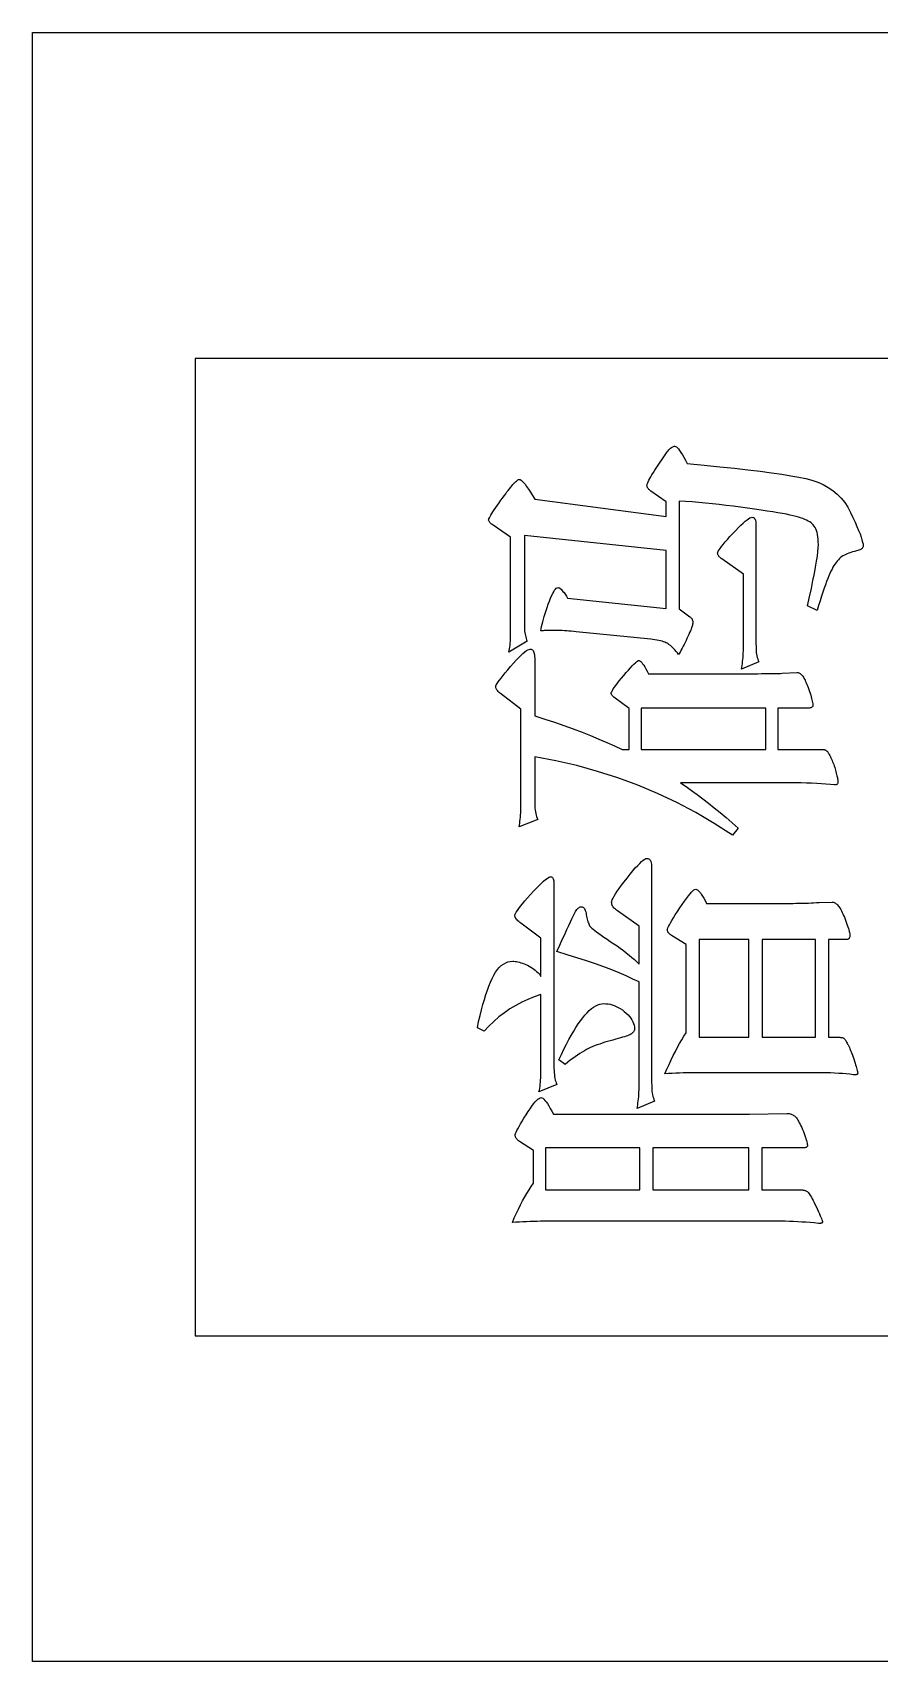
# Model space of a CAD drawing. Header units: millimetres. Extents: x -1 to 1576, y 30 to 633.
# Drawn here: x 98.65 to 103.85, y 252.26 to 262.26 of the extents above; entities that cross this region are included whole.
import ezdxf

# ---------------------------------------------------------------- set-up
doc = ezdxf.new("R2010")
doc.units = ezdxf.units.MM

msp = doc.modelspace()

# ---------------------------------------------------------------- linework, layer by layer
at = {"color": 7, "linetype": 'Continuous', "lineweight": 25}
for p, q in [((98.645, 252.263), (98.645, 262.263)), ((98.645, 262.263), (108.645, 262.263)), ((99.645, 260.263), (99.645, 254.263)), ((105.645, 260.263), (99.645, 260.263)), ((102.55, 259.696), (102.555, 259.702)), ((102.555, 259.702), (102.56, 259.707)), ((102.56, 259.707), (102.565, 259.712)), ((102.565, 259.712), (102.57, 259.716)), ((102.57, 259.716), (102.574, 259.719)), ((102.574, 259.719), (102.579, 259.721)), ((102.579, 259.721), (102.583, 259.723)), ((102.583, 259.723), (102.587, 259.724)), ((102.587, 259.724), (102.591, 259.725)), ((102.591, 259.725), (102.596, 259.723)), ((102.596, 259.723), (102.601, 259.72)), ((102.601, 259.72), (102.607, 259.715)), ((102.607, 259.715), (102.613, 259.707)), ((102.613, 259.707), (102.621, 259.698)), ((102.469, 259.576), (102.545, 259.689)), ((102.545, 259.689), (102.55, 259.696)), ((102.621, 259.698), (102.629, 259.686)), ((102.629, 259.686), (102.638, 259.672)), ((102.638, 259.672), (102.647, 259.656)), ((102.647, 259.656), (102.657, 259.638)), ((102.657, 259.638), (102.668, 259.617)), ((102.668, 259.617), (102.771, 259.608)), ((102.771, 259.608), (102.867, 259.598)), ((101.603, 259.495), (101.608, 259.501)), ((101.608, 259.501), (101.613, 259.506)), ((101.613, 259.506), (101.618, 259.51)), ((101.618, 259.51), (101.623, 259.514)), ((101.623, 259.514), (101.627, 259.517)), ((101.627, 259.517), (101.63, 259.519)), ((101.63, 259.519), (101.633, 259.52)), ((101.633, 259.52), (101.636, 259.52)), ((101.636, 259.52), (101.641, 259.519)), ((101.641, 259.519), (101.647, 259.515)), ((101.647, 259.515), (101.654, 259.509)), ((101.654, 259.509), (101.662, 259.501)), ((101.662, 259.501), (101.671, 259.49)), ((102.425, 259.499), (102.428, 259.506)), ((102.428, 259.506), (102.432, 259.515)), ((102.432, 259.515), (102.438, 259.525)), ((102.438, 259.525), (102.444, 259.536)), ((102.444, 259.536), (102.451, 259.548)), ((102.451, 259.548), (102.46, 259.562)), ((102.46, 259.562), (102.469, 259.576)), ((102.867, 259.598), (102.957, 259.589)), ((102.957, 259.589), (103.039, 259.579)), ((103.039, 259.579), (103.116, 259.57)), ((103.116, 259.57), (103.185, 259.561)), ((103.185, 259.561), (103.248, 259.552)), ((103.248, 259.552), (103.304, 259.543)), ((103.304, 259.543), (103.353, 259.534)), ((103.353, 259.534), (103.396, 259.525)), ((103.396, 259.525), (103.434, 259.515)), ((103.434, 259.515), (103.47, 259.503)), ((103.47, 259.503), (103.503, 259.488)), ((101.523, 259.392), (101.533, 259.406)), ((101.533, 259.406), (101.542, 259.419)), ((101.542, 259.419), (101.552, 259.431)), ((101.552, 259.431), (101.56, 259.443)), ((101.56, 259.443), (101.568, 259.453)), ((101.568, 259.453), (101.576, 259.463)), ((101.576, 259.463), (101.583, 259.472)), ((101.583, 259.472), (101.59, 259.481)), ((101.59, 259.481), (101.597, 259.488)), ((101.597, 259.488), (101.603, 259.495)), ((101.671, 259.49), (101.681, 259.476)), ((101.681, 259.476), (101.692, 259.46)), ((101.692, 259.46), (101.704, 259.442)), ((101.704, 259.442), (101.717, 259.421)), ((101.717, 259.421), (101.731, 259.398)), ((102.42, 259.483), (102.421, 259.487)), ((102.42, 259.48), (102.42, 259.483)), ((102.421, 259.476), (102.42, 259.48)), ((102.421, 259.487), (102.422, 259.492)), ((102.422, 259.473), (102.421, 259.476)), ((102.422, 259.492), (102.425, 259.499)), ((102.424, 259.47), (102.422, 259.473)), ((102.426, 259.466), (102.424, 259.47)), ((102.429, 259.463), (102.426, 259.466)), ((102.432, 259.459), (102.429, 259.463)), ((102.435, 259.456), (102.432, 259.459)), ((102.439, 259.452), (102.435, 259.456)), ((102.443, 259.449), (102.439, 259.452)), ((102.538, 259.382), (102.443, 259.449)), ((103.503, 259.488), (103.534, 259.471)), ((103.534, 259.471), (103.563, 259.452)), ((103.563, 259.452), (103.589, 259.43)), ((103.589, 259.43), (103.613, 259.406)), ((103.613, 259.406), (103.635, 259.379)), ((101.461, 259.3), (101.467, 259.31)), ((101.467, 259.31), (101.474, 259.321)), ((101.474, 259.321), (101.482, 259.333)), ((101.482, 259.333), (101.492, 259.347)), ((101.492, 259.347), (101.502, 259.362)), ((101.502, 259.362), (101.513, 259.377)), ((101.513, 259.377), (101.523, 259.392)), ((101.731, 259.398), (102.538, 259.293)), ((102.538, 259.293), (102.538, 259.382)), ((102.617, 259.387), (102.617, 258.726)), ((102.657, 259.385), (102.617, 259.387)), ((102.698, 259.382), (102.657, 259.385)), ((102.739, 259.378), (102.698, 259.382)), ((102.78, 259.374), (102.739, 259.378)), ((102.822, 259.37), (102.78, 259.374)), ((102.864, 259.366), (102.822, 259.37)), ((102.907, 259.361), (102.864, 259.366)), ((102.95, 259.356), (102.907, 259.361)), ((102.994, 259.35), (102.95, 259.356)), ((103.038, 259.344), (102.994, 259.35)), ((103.081, 259.338), (103.038, 259.344)), ((103.121, 259.332), (103.081, 259.338)), ((103.158, 259.326), (103.121, 259.332)), ((103.193, 259.321), (103.158, 259.326)), ((103.224, 259.316), (103.193, 259.321)), ((103.252, 259.311), (103.224, 259.316)), ((103.278, 259.306), (103.252, 259.311)), ((103.3, 259.301), (103.278, 259.306)), ((103.319, 259.297), (103.3, 259.301)), ((103.635, 259.379), (103.654, 259.35)), ((103.654, 259.35), (103.671, 259.318)), ((103.671, 259.318), (103.685, 259.287)), ((101.447, 259.272), (101.448, 259.275)), ((101.447, 259.269), (101.447, 259.272)), ((101.448, 259.266), (101.447, 259.269)), ((101.448, 259.275), (101.449, 259.279)), ((101.45, 259.263), (101.448, 259.266)), ((101.449, 259.279), (101.452, 259.285)), ((101.452, 259.26), (101.45, 259.263)), ((101.452, 259.285), (101.456, 259.292)), ((101.454, 259.256), (101.452, 259.26)), ((101.457, 259.253), (101.454, 259.256)), ((101.456, 259.292), (101.461, 259.3)), ((101.461, 259.25), (101.457, 259.253)), ((101.465, 259.246), (101.461, 259.25)), ((101.47, 259.243), (101.465, 259.246)), ((101.475, 259.239), (101.47, 259.243)), ((101.582, 259.165), (101.475, 259.239)), ((102.948, 259.188), (102.966, 259.207)), ((102.966, 259.207), (102.982, 259.224)), ((102.982, 259.224), (102.997, 259.239)), ((102.997, 259.239), (103.011, 259.252)), ((103.011, 259.252), (103.024, 259.263)), ((103.024, 259.263), (103.035, 259.272)), ((103.035, 259.272), (103.044, 259.279)), ((103.044, 259.279), (103.053, 259.284)), ((103.053, 259.284), (103.06, 259.287)), ((103.06, 259.287), (103.065, 259.288)), ((103.065, 259.288), (103.07, 259.287)), ((103.07, 259.287), (103.074, 259.286)), ((103.074, 259.286), (103.078, 259.284)), ((103.078, 259.284), (103.081, 259.281)), ((103.081, 259.281), (103.083, 259.277)), ((103.083, 259.277), (103.086, 259.272)), ((103.086, 259.272), (103.087, 259.267)), ((103.087, 259.267), (103.088, 259.26)), ((103.088, 259.26), (103.089, 259.253)), ((103.089, 259.253), (103.089, 259.244)), ((103.089, 259.244), (103.089, 258.509)), ((103.336, 259.293), (103.319, 259.297)), ((103.351, 259.289), (103.336, 259.293)), ((103.364, 259.284), (103.351, 259.289)), ((103.377, 259.28), (103.364, 259.284)), ((103.389, 259.275), (103.377, 259.28)), ((103.4, 259.27), (103.389, 259.275)), ((103.41, 259.264), (103.4, 259.27)), ((103.42, 259.259), (103.41, 259.264)), ((103.428, 259.253), (103.42, 259.259)), ((103.435, 259.247), (103.428, 259.253)), ((103.442, 259.241), (103.435, 259.247)), ((103.448, 259.234), (103.442, 259.241)), ((103.453, 259.225), (103.448, 259.234)), ((103.458, 259.216), (103.453, 259.225)), ((103.462, 259.206), (103.458, 259.216)), ((103.465, 259.195), (103.462, 259.206)), ((103.685, 259.287), (103.699, 259.258)), ((103.699, 259.258), (103.71, 259.231)), ((103.71, 259.231), (103.72, 259.207)), ((103.72, 259.207), (103.729, 259.186)), ((101.582, 258.588), (101.582, 259.165)), ((101.667, 259.175), (101.667, 258.619)), ((102.538, 259.083), (101.667, 259.175)), ((102.869, 259.097), (102.878, 259.108)), ((102.878, 259.108), (102.888, 259.121)), ((102.888, 259.121), (102.9, 259.136)), ((102.9, 259.136), (102.914, 259.151)), ((102.914, 259.151), (102.93, 259.169)), ((102.93, 259.169), (102.948, 259.188)), ((103.468, 259.182), (103.465, 259.195)), ((103.47, 259.168), (103.468, 259.182)), ((103.471, 259.153), (103.47, 259.168)), ((103.47, 259.077), (103.472, 259.101)), ((103.472, 259.138), (103.471, 259.153)), ((103.473, 259.12), (103.472, 259.138)), ((103.472, 259.101), (103.473, 259.12)), ((103.729, 259.186), (103.736, 259.166)), ((103.736, 259.166), (103.741, 259.15)), ((103.741, 259.15), (103.745, 259.135)), ((103.745, 259.1), (103.742, 259.097)), ((103.745, 259.135), (103.748, 259.123)), ((103.747, 259.105), (103.745, 259.1)), ((103.748, 259.109), (103.747, 259.105)), ((103.748, 259.123), (103.748, 259.114)), ((103.748, 259.114), (103.748, 259.109)), ((102.538, 258.728), (102.538, 259.083)), ((102.854, 259.068), (102.855, 259.073)), ((102.855, 259.064), (102.854, 259.068)), ((102.855, 259.073), (102.858, 259.079)), ((102.855, 259.06), (102.855, 259.064)), ((102.857, 259.056), (102.855, 259.06)), ((102.859, 259.053), (102.857, 259.056)), ((102.858, 259.079), (102.863, 259.088)), ((102.861, 259.049), (102.859, 259.053)), ((102.864, 259.045), (102.861, 259.049)), ((102.863, 259.088), (102.869, 259.097)), ((102.867, 259.042), (102.864, 259.045)), ((102.871, 259.039), (102.867, 259.042)), ((102.875, 259.035), (102.871, 259.039)), ((102.88, 259.032), (102.875, 259.035)), ((103.013, 258.938), (102.88, 259.032)), ((103.456, 258.982), (103.462, 259.018)), ((103.462, 259.018), (103.467, 259.05)), ((103.467, 259.05), (103.47, 259.077)), ((103.576, 259.002), (103.569, 258.992)), ((103.582, 259.011), (103.576, 259.002)), ((103.589, 259.019), (103.582, 259.011)), ((103.596, 259.027), (103.589, 259.019)), ((103.602, 259.034), (103.596, 259.027)), ((103.609, 259.04), (103.602, 259.034)), ((103.616, 259.045), (103.609, 259.04)), ((103.624, 259.051), (103.616, 259.045)), ((103.633, 259.055), (103.624, 259.051)), ((103.642, 259.06), (103.633, 259.055)), ((103.651, 259.064), (103.642, 259.06)), ((103.661, 259.068), (103.651, 259.064)), ((103.672, 259.072), (103.661, 259.068)), ((103.683, 259.075), (103.672, 259.072)), ((103.695, 259.078), (103.683, 259.075)), ((103.708, 259.081), (103.695, 259.078)), ((103.715, 259.083), (103.708, 259.081)), ((103.722, 259.085), (103.715, 259.083)), ((103.728, 259.087), (103.722, 259.085)), ((103.734, 259.09), (103.728, 259.087)), ((103.738, 259.093), (103.734, 259.09)), ((103.742, 259.097), (103.738, 259.093)), ((103.013, 258.483), (103.013, 258.938)), ((103.44, 258.899), (103.449, 258.943)), ((103.449, 258.943), (103.456, 258.982)), ((103.531, 258.912), (103.524, 258.894)), ((103.538, 258.928), (103.531, 258.912)), ((103.544, 258.943), (103.538, 258.928)), ((103.55, 258.956), (103.544, 258.943)), ((103.557, 258.969), (103.55, 258.956)), ((103.563, 258.981), (103.557, 258.969)), ((103.569, 258.992), (103.563, 258.981)), ((101.828, 258.791), (101.834, 258.806)), ((101.834, 258.806), (101.841, 258.819)), ((101.841, 258.819), (101.847, 258.831)), ((101.847, 258.831), (101.853, 258.84)), ((101.853, 258.84), (101.858, 258.847)), ((101.858, 258.847), (101.863, 258.852)), ((101.863, 258.852), (101.868, 258.855)), ((101.868, 258.855), (101.872, 258.856)), ((101.872, 258.856), (101.877, 258.855)), ((101.877, 258.855), (101.882, 258.854)), ((101.882, 258.854), (101.887, 258.85)), ((101.887, 258.85), (101.892, 258.846)), ((101.892, 258.846), (101.898, 258.84)), ((101.898, 258.84), (101.904, 258.833)), ((101.904, 258.833), (101.911, 258.825)), ((101.911, 258.825), (101.918, 258.815)), ((101.918, 258.815), (101.925, 258.804)), ((101.925, 258.804), (101.932, 258.792)), ((103.419, 258.799), (103.43, 258.851)), ((103.43, 258.851), (103.44, 258.899)), ((103.492, 258.803), (103.484, 258.775)), ((103.501, 258.828), (103.492, 258.803)), ((103.509, 258.852), (103.501, 258.828)), ((103.517, 258.873), (103.509, 258.852)), ((103.524, 258.894), (103.517, 258.873)), ((101.794, 258.696), (101.8, 258.715)), ((101.8, 258.715), (101.807, 258.734)), ((101.807, 258.734), (101.814, 258.754)), ((101.814, 258.754), (101.821, 258.773)), ((101.821, 258.773), (101.828, 258.791)), ((101.932, 258.792), (102.538, 258.728)), ((102.617, 258.726), (102.683, 258.677)), ((103.406, 258.744), (103.419, 258.799)), ((103.465, 258.716), (103.406, 258.744)), ((103.474, 258.746), (103.465, 258.716)), ((103.484, 258.775), (103.474, 258.746)), ((101.667, 258.619), (101.667, 258.609)), ((101.667, 258.609), (101.667, 258.599)), ((101.769, 258.59), (101.771, 258.603)), ((101.771, 258.603), (101.773, 258.617)), ((101.773, 258.617), (101.776, 258.631)), ((101.776, 258.631), (101.78, 258.646)), ((101.78, 258.646), (101.784, 258.662)), ((101.784, 258.662), (101.789, 258.679)), ((101.789, 258.679), (101.794, 258.696)), ((102.683, 258.677), (102.687, 258.675)), ((102.687, 258.675), (102.69, 258.672)), ((102.691, 258.601), (102.687, 258.591)), ((102.69, 258.672), (102.692, 258.669)), ((102.694, 258.61), (102.691, 258.601)), ((102.692, 258.669), (102.695, 258.666)), ((102.697, 258.619), (102.694, 258.61)), ((102.695, 258.666), (102.697, 258.662)), ((102.697, 258.662), (102.698, 258.659)), ((102.699, 258.626), (102.697, 258.619)), ((102.698, 258.659), (102.7, 258.655)), ((102.7, 258.632), (102.699, 258.626)), ((102.7, 258.655), (102.701, 258.651)), ((102.701, 258.638), (102.7, 258.632)), ((102.701, 258.651), (102.701, 258.647)), ((102.701, 258.647), (102.701, 258.643)), ((102.701, 258.643), (102.701, 258.638)), ((101.685, 258.527), (101.572, 258.46)), ((101.577, 258.491), (101.579, 258.503)), ((101.579, 258.503), (101.58, 258.515)), ((101.58, 258.515), (101.581, 258.528)), ((101.581, 258.528), (101.582, 258.542)), ((101.582, 258.572), (101.582, 258.588)), ((101.582, 258.557), (101.582, 258.572)), ((101.582, 258.542), (101.582, 258.557)), ((101.667, 258.599), (101.668, 258.59)), ((101.668, 258.59), (101.67, 258.581)), ((101.67, 258.581), (101.671, 258.571)), ((101.671, 258.571), (101.673, 258.562)), ((101.673, 258.562), (101.676, 258.553)), ((101.676, 258.553), (101.678, 258.544)), ((101.678, 258.544), (101.681, 258.535)), ((101.681, 258.535), (101.685, 258.527)), ((101.775, 258.591), (101.769, 258.59)), ((101.782, 258.591), (101.775, 258.591)), ((101.789, 258.592), (101.782, 258.591)), ((101.797, 258.592), (101.789, 258.592)), ((101.805, 258.592), (101.797, 258.592)), ((101.814, 258.593), (101.805, 258.592)), ((101.823, 258.593), (101.814, 258.593)), ((101.833, 258.593), (101.823, 258.593)), ((101.843, 258.593), (101.833, 258.593)), ((101.853, 258.593), (101.843, 258.593)), ((101.864, 258.593), (101.853, 258.593)), ((101.876, 258.593), (101.864, 258.593)), ((101.888, 258.592), (101.876, 258.593)), ((101.9, 258.592), (101.888, 258.592)), ((101.913, 258.591), (101.9, 258.592)), ((101.927, 258.59), (101.913, 258.591)), ((101.941, 258.589), (101.927, 258.59)), ((101.955, 258.588), (101.941, 258.589)), ((101.97, 258.587), (101.955, 258.588)), ((101.986, 258.585), (101.97, 258.587)), ((102.443, 258.539), (101.986, 258.585)), ((102.457, 258.538), (102.443, 258.539)), ((102.469, 258.536), (102.457, 258.538)), ((102.481, 258.534), (102.469, 258.536)), ((102.492, 258.532), (102.481, 258.534)), ((102.503, 258.529), (102.492, 258.532)), ((102.513, 258.527), (102.503, 258.529)), ((102.522, 258.524), (102.513, 258.527)), ((102.53, 258.521), (102.522, 258.524)), ((102.537, 258.517), (102.53, 258.521)), ((102.544, 258.514), (102.537, 258.517)), ((102.551, 258.51), (102.544, 258.514)), ((102.557, 258.505), (102.551, 258.51)), ((102.564, 258.5), (102.557, 258.505)), ((102.571, 258.494), (102.564, 258.5)), ((102.649, 258.507), (102.643, 258.496)), ((102.654, 258.519), (102.649, 258.507)), ((102.66, 258.531), (102.654, 258.519)), ((102.666, 258.543), (102.66, 258.531)), ((102.672, 258.556), (102.666, 258.543)), ((102.677, 258.569), (102.672, 258.556)), ((102.682, 258.58), (102.677, 258.569)), ((102.687, 258.591), (102.682, 258.58)), ((103.089, 258.509), (103.09, 258.495)), ((101.572, 258.46), (101.574, 258.47)), ((101.574, 258.47), (101.576, 258.48)), ((101.576, 258.48), (101.577, 258.491)), ((101.6, 258.392), (101.617, 258.41)), ((101.617, 258.41), (101.632, 258.426)), ((101.632, 258.426), (101.646, 258.44)), ((101.646, 258.44), (101.658, 258.452)), ((101.658, 258.452), (101.67, 258.461)), ((101.67, 258.461), (101.68, 258.469)), ((101.68, 258.469), (101.689, 258.474)), ((101.689, 258.474), (101.696, 258.477)), ((101.696, 258.477), (101.703, 258.478)), ((101.703, 258.478), (101.708, 258.478)), ((101.708, 258.478), (101.713, 258.476)), ((101.713, 258.476), (101.717, 258.473)), ((101.717, 258.473), (101.721, 258.469)), ((101.721, 258.469), (101.724, 258.464)), ((101.724, 258.464), (101.726, 258.458)), ((101.726, 258.458), (101.728, 258.451)), ((101.728, 258.451), (101.73, 258.442)), ((101.73, 258.442), (101.73, 258.433)), ((101.73, 258.433), (101.731, 258.422)), ((101.731, 258.422), (101.731, 258.069)), ((102.349, 258.394), (102.356, 258.401)), ((102.356, 258.401), (102.361, 258.405)), ((102.361, 258.405), (102.366, 258.408)), ((102.366, 258.408), (102.369, 258.409)), ((102.369, 258.409), (102.373, 258.408)), ((102.373, 258.408), (102.377, 258.406)), ((102.377, 258.406), (102.382, 258.402)), ((102.382, 258.402), (102.388, 258.396)), ((102.578, 258.488), (102.571, 258.494)), ((102.585, 258.48), (102.578, 258.488)), ((102.592, 258.473), (102.585, 258.48)), ((102.599, 258.464), (102.592, 258.473)), ((102.607, 258.455), (102.599, 258.464)), ((102.614, 258.445), (102.607, 258.455)), ((102.62, 258.454), (102.614, 258.445)), ((102.626, 258.464), (102.62, 258.454)), ((102.631, 258.474), (102.626, 258.464)), ((102.637, 258.485), (102.631, 258.474)), ((102.643, 258.496), (102.637, 258.485)), ((103.107, 258.401), (103, 258.355)), ((103.007, 258.39), (103.008, 258.402)), ((103.008, 258.402), (103.01, 258.414)), ((103.01, 258.414), (103.011, 258.427)), ((103.011, 258.427), (103.012, 258.441)), ((103.012, 258.454), (103.013, 258.469)), ((103.012, 258.441), (103.012, 258.454)), ((103.013, 258.469), (103.013, 258.483)), ((103.09, 258.495), (103.09, 258.482)), ((103.09, 258.482), (103.091, 258.47)), ((103.091, 258.47), (103.092, 258.458)), ((103.092, 258.458), (103.094, 258.447)), ((103.094, 258.447), (103.096, 258.437)), ((103.096, 258.437), (103.098, 258.427)), ((103.098, 258.427), (103.101, 258.418)), ((103.101, 258.418), (103.104, 258.409)), ((103.104, 258.409), (103.107, 258.401)), ((101.514, 258.288), (101.524, 258.301)), ((101.524, 258.301), (101.536, 258.316)), ((101.536, 258.316), (101.549, 258.333)), ((101.549, 258.333), (101.565, 258.352)), ((101.565, 258.352), (101.582, 258.372)), ((101.582, 258.372), (101.6, 258.392)), ((102.264, 258.3), (102.278, 258.317)), ((102.278, 258.317), (102.293, 258.335)), ((102.293, 258.335), (102.307, 258.35)), ((102.307, 258.35), (102.319, 258.364)), ((102.319, 258.364), (102.33, 258.376)), ((102.33, 258.376), (102.34, 258.386)), ((102.34, 258.386), (102.349, 258.394)), ((102.388, 258.396), (102.393, 258.389)), ((102.393, 258.389), (102.4, 258.38)), ((102.4, 258.38), (102.407, 258.369)), ((102.407, 258.369), (102.414, 258.357)), ((102.414, 258.357), (102.422, 258.343)), ((102.422, 258.343), (102.43, 258.327)), ((102.43, 258.327), (103.077, 258.327)), ((103, 258.355), (103.002, 258.366)), ((103.002, 258.366), (103.005, 258.378)), ((103.005, 258.378), (103.007, 258.39)), ((103.077, 258.327), (103.101, 258.327)), ((103.101, 258.327), (103.124, 258.328)), ((103.124, 258.328), (103.145, 258.328)), ((103.145, 258.328), (103.165, 258.328)), ((103.165, 258.328), (103.183, 258.328)), ((103.183, 258.328), (103.199, 258.328)), ((103.199, 258.328), (103.214, 258.329)), ((103.214, 258.329), (103.228, 258.329)), ((103.228, 258.329), (103.24, 258.329)), ((103.24, 258.329), (103.25, 258.33)), ((103.25, 258.33), (103.342, 258.335)), ((103.342, 258.335), (103.346, 258.335)), ((103.346, 258.335), (103.35, 258.334)), ((103.35, 258.334), (103.354, 258.333)), ((103.354, 258.333), (103.358, 258.331)), ((103.358, 258.331), (103.362, 258.328)), ((103.362, 258.328), (103.366, 258.325)), ((103.366, 258.325), (103.37, 258.321)), ((103.37, 258.321), (103.373, 258.317)), ((103.373, 258.317), (103.377, 258.312)), ((103.377, 258.312), (103.381, 258.307)), ((103.381, 258.307), (103.384, 258.301)), ((103.384, 258.301), (103.388, 258.294)), ((101.491, 258.253), (101.494, 258.259)), ((101.491, 258.248), (101.491, 258.253)), ((101.491, 258.245), (101.491, 258.248)), ((101.492, 258.241), (101.491, 258.245)), ((101.493, 258.237), (101.492, 258.241)), ((101.495, 258.233), (101.493, 258.237)), ((101.494, 258.259), (101.499, 258.267)), ((101.498, 258.228), (101.495, 258.233)), ((101.502, 258.224), (101.498, 258.228)), ((101.499, 258.267), (101.505, 258.277)), ((101.506, 258.219), (101.502, 258.224)), ((101.505, 258.277), (101.514, 258.288)), ((101.51, 258.215), (101.506, 258.219)), ((101.515, 258.21), (101.51, 258.215)), ((101.521, 258.205), (101.515, 258.21)), ((101.646, 258.11), (101.521, 258.205)), ((102.201, 258.212), (102.204, 258.217)), ((102.201, 258.207), (102.201, 258.212)), ((102.201, 258.205), (102.201, 258.207)), ((102.201, 258.203), (102.201, 258.205)), ((102.202, 258.201), (102.201, 258.203)), ((102.203, 258.199), (102.202, 258.201)), ((102.204, 258.217), (102.208, 258.225)), ((102.208, 258.225), (102.213, 258.234)), ((102.213, 258.234), (102.22, 258.244)), ((102.22, 258.244), (102.229, 258.255)), ((102.229, 258.255), (102.239, 258.269)), ((102.239, 258.269), (102.25, 258.283)), ((102.25, 258.283), (102.264, 258.3)), ((103.388, 258.294), (103.392, 258.287)), ((103.392, 258.287), (103.395, 258.279)), ((103.395, 258.279), (103.399, 258.271)), ((103.399, 258.271), (103.403, 258.262)), ((103.403, 258.262), (103.407, 258.252)), ((103.407, 258.252), (103.411, 258.242)), ((103.411, 258.242), (103.415, 258.231)), ((103.415, 258.231), (103.419, 258.219)), ((103.419, 258.219), (103.423, 258.207)), ((103.423, 258.207), (103.426, 258.196)), ((101.646, 257.515), (101.646, 258.11)), ((102.204, 258.197), (102.203, 258.199)), ((102.206, 258.194), (102.204, 258.197)), ((102.208, 258.192), (102.206, 258.194)), ((102.21, 258.189), (102.208, 258.192)), ((102.213, 258.187), (102.21, 258.189)), ((102.216, 258.184), (102.213, 258.187)), ((102.31, 258.113), (102.216, 258.184)), ((102.31, 257.863), (102.31, 258.113)), ((103.151, 258.115), (102.384, 258.115)), ((102.384, 258.115), (102.384, 257.863)), ((103.151, 257.863), (103.151, 258.115)), ((103.225, 258.115), (103.225, 257.863)), ((103.404, 258.115), (103.225, 258.115)), ((103.41, 258.116), (103.404, 258.115)), ((103.416, 258.116), (103.41, 258.116)), ((103.422, 258.117), (103.416, 258.116)), ((103.426, 258.118), (103.422, 258.117)), ((103.426, 258.196), (103.429, 258.186)), ((103.43, 258.119), (103.426, 258.118)), ((103.429, 258.186), (103.432, 258.176)), ((103.434, 258.121), (103.43, 258.119)), ((103.432, 258.176), (103.434, 258.167)), ((103.434, 258.167), (103.436, 258.158)), ((103.436, 258.123), (103.434, 258.121)), ((103.436, 258.158), (103.438, 258.15)), ((103.438, 258.125), (103.436, 258.123)), ((103.438, 258.15), (103.439, 258.143)), ((103.439, 258.128), (103.438, 258.125)), ((103.439, 258.143), (103.439, 258.137)), ((103.439, 258.137), (103.439, 258.131)), ((103.439, 258.131), (103.439, 258.128)), ((101.731, 258.069), (101.792, 258.049)), ((101.792, 258.049), (101.852, 258.029)), ((101.852, 258.029), (101.91, 258.009)), ((101.91, 258.009), (101.966, 257.989)), ((101.966, 257.989), (102.021, 257.968)), ((102.021, 257.968), (102.073, 257.947)), ((102.073, 257.947), (102.124, 257.926)), ((102.124, 257.926), (102.174, 257.905)), ((102.174, 257.905), (102.221, 257.884)), ((101.731, 257.817), (101.731, 257.541)), ((101.861, 257.792), (101.731, 257.817)), ((102.221, 257.884), (102.267, 257.863)), ((102.267, 257.863), (102.31, 257.863)), ((102.384, 257.863), (103.151, 257.863)), ((103.225, 257.863), (103.493, 257.863)), ((103.493, 257.863), (103.497, 257.862)), ((103.497, 257.862), (103.501, 257.862)), ((103.501, 257.862), (103.504, 257.862)), ((103.504, 257.862), (103.508, 257.862)), ((103.508, 257.862), (103.511, 257.861)), ((103.511, 257.861), (103.513, 257.86)), ((103.513, 257.86), (103.516, 257.859)), ((103.516, 257.859), (103.518, 257.858)), ((103.518, 257.858), (103.52, 257.857)), ((103.52, 257.857), (103.522, 257.856)), ((103.522, 257.856), (103.524, 257.855)), ((103.524, 257.855), (103.526, 257.852)), ((103.526, 257.852), (103.529, 257.849)), ((103.529, 257.849), (103.531, 257.846)), ((103.531, 257.846), (103.534, 257.841)), ((103.534, 257.841), (103.537, 257.837)), ((103.537, 257.837), (103.54, 257.831)), ((103.54, 257.831), (103.543, 257.825)), ((103.543, 257.825), (103.547, 257.818)), ((103.547, 257.818), (103.55, 257.81)), ((103.55, 257.81), (103.554, 257.802)), ((103.554, 257.802), (103.558, 257.794)), ((101.99, 257.763), (101.861, 257.792)), ((102.117, 257.728), (101.99, 257.763)), ((102.241, 257.688), (102.117, 257.728)), ((103.558, 257.794), (103.561, 257.786)), ((103.561, 257.786), (103.565, 257.778)), ((103.565, 257.778), (103.568, 257.769)), ((103.568, 257.769), (103.571, 257.761)), ((103.571, 257.761), (103.574, 257.752)), ((103.574, 257.752), (103.576, 257.744)), ((103.576, 257.744), (103.579, 257.735)), ((103.579, 257.735), (103.581, 257.726)), ((103.581, 257.726), (103.583, 257.717)), ((103.583, 257.717), (103.585, 257.709)), ((103.585, 257.709), (103.587, 257.701)), ((103.587, 257.701), (103.588, 257.694)), ((102.364, 257.643), (102.241, 257.688)), ((102.485, 257.592), (102.364, 257.643)), ((102.627, 257.658), (102.661, 257.635)), ((103.258, 257.658), (102.627, 257.658)), ((102.661, 257.635), (102.694, 257.611)), ((102.694, 257.611), (102.729, 257.586)), ((103.296, 257.658), (103.258, 257.658)), ((103.332, 257.658), (103.296, 257.658)), ((103.367, 257.657), (103.332, 257.658)), ((103.4, 257.656), (103.367, 257.657)), ((103.432, 257.655), (103.4, 257.656)), ((103.463, 257.654), (103.432, 257.655)), ((103.492, 257.652), (103.463, 257.654)), ((103.52, 257.65), (103.492, 257.652)), ((103.547, 257.648), (103.52, 257.65)), ((103.572, 257.645), (103.547, 257.648)), ((103.576, 257.645), (103.572, 257.645)), ((103.58, 257.645), (103.576, 257.645)), ((103.583, 257.646), (103.58, 257.645)), ((103.585, 257.647), (103.583, 257.646)), ((103.588, 257.648), (103.585, 257.647)), ((103.588, 257.694), (103.59, 257.688)), ((103.589, 257.65), (103.588, 257.648)), ((103.591, 257.652), (103.589, 257.65)), ((103.59, 257.688), (103.591, 257.681)), ((103.591, 257.681), (103.592, 257.676)), ((103.592, 257.655), (103.591, 257.652)), ((103.592, 257.676), (103.592, 257.671)), ((103.592, 257.671), (103.593, 257.666)), ((103.593, 257.662), (103.592, 257.658)), ((103.592, 257.658), (103.592, 257.655)), ((103.593, 257.666), (103.593, 257.662)), ((101.646, 257.501), (101.646, 257.515)), ((101.646, 257.486), (101.646, 257.501)), ((101.731, 257.541), (101.731, 257.527)), ((101.731, 257.527), (101.731, 257.514)), ((101.731, 257.514), (101.732, 257.502)), ((101.732, 257.502), (101.733, 257.49)), ((102.603, 257.536), (102.485, 257.592)), ((102.72, 257.475), (102.603, 257.536)), ((102.729, 257.586), (102.763, 257.56)), ((102.763, 257.56), (102.798, 257.532)), ((102.798, 257.532), (102.834, 257.504)), ((102.834, 257.504), (102.87, 257.475)), ((101.749, 257.433), (101.634, 257.387)), ((101.636, 257.398), (101.638, 257.41)), ((101.638, 257.41), (101.64, 257.421)), ((101.64, 257.421), (101.642, 257.434)), ((101.642, 257.434), (101.643, 257.446)), ((101.643, 257.446), (101.644, 257.459)), ((101.644, 257.459), (101.645, 257.473)), ((101.645, 257.473), (101.646, 257.486)), ((101.733, 257.49), (101.735, 257.479)), ((101.735, 257.479), (101.737, 257.469)), ((101.737, 257.469), (101.739, 257.459)), ((101.739, 257.459), (101.742, 257.45)), ((101.742, 257.45), (101.745, 257.441)), ((101.745, 257.441), (101.749, 257.433)), ((102.834, 257.408), (102.72, 257.475)), ((102.946, 257.336), (102.834, 257.408)), ((102.87, 257.475), (102.906, 257.444)), ((102.906, 257.444), (102.943, 257.412)), ((102.943, 257.412), (102.98, 257.38)), ((101.634, 257.387), (101.636, 257.398)), ((102.98, 257.38), (102.946, 257.336)), ((102.316, 257.096), (102.333, 257.117)), ((102.333, 257.117), (102.348, 257.135)), ((102.348, 257.135), (102.363, 257.15)), ((102.363, 257.15), (102.376, 257.163)), ((102.376, 257.163), (102.387, 257.174)), ((102.387, 257.174), (102.397, 257.183)), ((102.397, 257.183), (102.406, 257.189)), ((102.406, 257.189), (102.414, 257.192)), ((102.414, 257.192), (102.42, 257.193)), ((102.42, 257.193), (102.426, 257.193)), ((102.426, 257.193), (102.43, 257.191)), ((102.43, 257.191), (102.435, 257.189)), ((102.435, 257.189), (102.438, 257.185)), ((102.438, 257.185), (102.441, 257.18)), ((102.441, 257.18), (102.444, 257.174)), ((102.444, 257.174), (102.446, 257.167)), ((102.446, 257.167), (102.447, 257.159)), ((102.447, 257.159), (102.448, 257.15)), ((102.448, 257.15), (102.448, 257.14)), ((102.448, 257.14), (102.448, 255.814)), ((101.724, 256.993), (101.741, 257.011)), ((101.741, 257.011), (101.757, 257.028)), ((101.757, 257.028), (101.772, 257.042)), ((101.772, 257.042), (101.785, 257.054)), ((101.785, 257.054), (101.797, 257.064)), ((101.797, 257.064), (101.807, 257.071)), ((101.807, 257.071), (101.816, 257.077)), ((101.816, 257.077), (101.824, 257.08)), ((101.824, 257.08), (101.83, 257.081)), ((101.83, 257.081), (101.834, 257.08)), ((101.834, 257.08), (101.837, 257.079)), ((101.837, 257.079), (101.839, 257.076)), ((101.839, 257.076), (101.842, 257.072)), ((101.842, 257.072), (101.844, 257.068)), ((101.844, 257.068), (101.845, 257.062)), ((101.845, 257.062), (101.847, 257.055)), ((101.847, 257.055), (101.847, 257.047)), ((101.847, 257.047), (101.848, 257.037)), ((101.848, 257.037), (101.848, 257.027)), ((101.848, 257.027), (101.848, 255.916)), ((102.237, 256.992), (102.249, 257.009)), ((102.249, 257.009), (102.264, 257.029)), ((102.264, 257.029), (102.28, 257.05)), ((102.28, 257.05), (102.298, 257.073)), ((102.298, 257.073), (102.316, 257.096)), ((102.709, 257), (102.715, 257.003)), ((102.715, 257.003), (102.72, 257.004)), ((102.72, 257.004), (102.725, 257.003)), ((102.725, 257.003), (102.73, 257.001)), ((102.73, 257.001), (102.735, 256.997)), ((101.643, 256.9), (101.656, 256.915)), ((101.656, 256.915), (101.67, 256.933)), ((101.67, 256.933), (101.687, 256.952)), ((101.687, 256.952), (101.705, 256.972)), ((101.705, 256.972), (101.724, 256.993)), ((102.203, 256.924), (102.204, 256.931)), ((102.204, 256.918), (102.203, 256.924)), ((102.204, 256.931), (102.207, 256.939)), ((102.205, 256.912), (102.204, 256.918)), ((102.206, 256.907), (102.205, 256.912)), ((102.209, 256.901), (102.206, 256.907)), ((102.207, 256.939), (102.212, 256.95)), ((102.212, 256.896), (102.209, 256.901)), ((102.212, 256.95), (102.218, 256.962)), ((102.218, 256.962), (102.227, 256.976)), ((102.227, 256.976), (102.237, 256.992)), ((102.622, 256.889), (102.637, 256.911)), ((102.637, 256.911), (102.65, 256.931)), ((102.65, 256.931), (102.663, 256.948)), ((102.663, 256.948), (102.675, 256.963)), ((102.675, 256.963), (102.685, 256.976)), ((102.685, 256.976), (102.694, 256.986)), ((102.694, 256.986), (102.702, 256.994)), ((102.702, 256.994), (102.709, 257)), ((102.735, 256.997), (102.741, 256.99)), ((102.741, 256.99), (102.748, 256.983)), ((102.748, 256.983), (102.754, 256.973)), ((102.754, 256.973), (102.761, 256.962)), ((102.761, 256.962), (102.769, 256.949)), ((102.769, 256.949), (102.777, 256.934)), ((102.777, 256.934), (102.786, 256.917)), ((102.786, 256.917), (103.319, 256.917)), ((103.319, 256.917), (103.334, 256.918)), ((103.334, 256.918), (103.349, 256.918)), ((103.349, 256.918), (103.365, 256.918)), ((103.365, 256.918), (103.38, 256.918)), ((103.38, 256.918), (103.396, 256.919)), ((103.396, 256.919), (103.412, 256.919)), ((103.412, 256.919), (103.428, 256.92)), ((103.428, 256.92), (103.444, 256.921)), ((103.444, 256.921), (103.461, 256.922)), ((103.461, 256.922), (103.478, 256.923)), ((103.478, 256.923), (103.557, 256.925)), ((103.557, 256.925), (103.561, 256.925)), ((103.561, 256.925), (103.566, 256.924)), ((103.566, 256.924), (103.57, 256.923)), ((103.57, 256.923), (103.575, 256.921)), ((103.575, 256.921), (103.579, 256.918)), ((103.579, 256.918), (103.583, 256.915)), ((103.583, 256.915), (103.587, 256.912)), ((103.587, 256.912), (103.591, 256.908)), ((103.591, 256.908), (103.595, 256.903)), ((103.595, 256.903), (103.599, 256.898)), ((101.608, 256.843), (101.609, 256.848)), ((101.608, 256.839), (101.608, 256.843)), ((101.61, 256.835), (101.608, 256.839)), ((101.609, 256.848), (101.612, 256.855)), ((101.611, 256.83), (101.61, 256.835)), ((101.614, 256.826), (101.611, 256.83)), ((101.612, 256.855), (101.617, 256.864)), ((101.618, 256.821), (101.614, 256.826)), ((101.617, 256.864), (101.624, 256.874)), ((101.622, 256.816), (101.618, 256.821)), ((101.627, 256.811), (101.622, 256.816)), ((101.624, 256.874), (101.632, 256.886)), ((101.633, 256.806), (101.627, 256.811)), ((101.632, 256.886), (101.643, 256.9)), ((101.639, 256.8), (101.633, 256.806)), ((101.646, 256.795), (101.639, 256.8)), ((101.94, 256.782), (101.95, 256.804)), ((101.95, 256.804), (101.959, 256.823)), ((101.959, 256.823), (101.967, 256.839)), ((101.967, 256.839), (101.973, 256.851)), ((101.973, 256.851), (101.977, 256.86)), ((101.977, 256.86), (101.981, 256.867)), ((101.981, 256.867), (101.985, 256.873)), ((101.985, 256.873), (101.989, 256.879)), ((101.989, 256.879), (101.993, 256.884)), ((101.993, 256.884), (101.997, 256.888)), ((101.997, 256.888), (102.001, 256.891)), ((102.001, 256.891), (102.005, 256.894)), ((102.005, 256.894), (102.009, 256.896)), ((102.009, 256.896), (102.014, 256.897)), ((102.014, 256.897), (102.018, 256.897)), ((102.018, 256.897), (102.022, 256.897)), ((102.022, 256.897), (102.026, 256.895)), ((102.026, 256.895), (102.03, 256.893)), ((102.03, 256.893), (102.033, 256.889)), ((102.033, 256.889), (102.036, 256.885)), ((102.036, 256.885), (102.039, 256.879)), ((102.039, 256.879), (102.041, 256.873)), ((102.041, 256.873), (102.044, 256.865)), ((102.044, 256.865), (102.046, 256.857)), ((102.046, 256.857), (102.047, 256.847)), ((102.047, 256.847), (102.049, 256.838)), ((102.049, 256.838), (102.051, 256.828)), ((102.051, 256.828), (102.053, 256.82)), ((102.053, 256.82), (102.055, 256.812)), ((102.055, 256.812), (102.057, 256.804)), ((102.057, 256.804), (102.06, 256.798)), ((102.216, 256.891), (102.212, 256.896)), ((102.221, 256.886), (102.216, 256.891)), ((102.226, 256.881), (102.221, 256.886)), ((102.232, 256.876), (102.226, 256.881)), ((102.239, 256.872), (102.232, 256.876)), ((102.372, 256.777), (102.239, 256.872)), ((102.565, 256.798), (102.573, 256.813)), ((102.573, 256.813), (102.583, 256.829)), ((102.583, 256.829), (102.594, 256.847)), ((102.594, 256.847), (102.607, 256.867)), ((102.607, 256.867), (102.622, 256.889)), ((103.599, 256.898), (103.603, 256.893)), ((103.603, 256.893), (103.607, 256.886)), ((103.607, 256.886), (103.611, 256.879)), ((103.611, 256.879), (103.615, 256.871)), ((103.615, 256.871), (103.619, 256.862)), ((103.619, 256.862), (103.624, 256.853)), ((103.624, 256.853), (103.628, 256.843)), ((103.628, 256.843), (103.633, 256.832)), ((103.633, 256.832), (103.638, 256.82)), ((103.638, 256.82), (103.642, 256.808)), ((103.642, 256.808), (103.647, 256.795)), ((101.769, 256.703), (101.646, 256.795)), ((101.769, 256.468), (101.769, 256.703)), ((101.9, 256.695), (101.915, 256.727)), ((101.915, 256.727), (101.928, 256.756)), ((101.928, 256.756), (101.94, 256.782)), ((102.06, 256.798), (102.062, 256.791)), ((102.062, 256.791), (102.065, 256.786)), ((102.065, 256.786), (102.068, 256.78)), ((102.068, 256.78), (102.072, 256.776)), ((102.072, 256.776), (102.076, 256.771)), ((102.076, 256.771), (102.082, 256.765)), ((102.082, 256.765), (102.09, 256.758)), ((102.09, 256.758), (102.099, 256.751)), ((102.099, 256.751), (102.111, 256.742)), ((102.111, 256.742), (102.124, 256.732)), ((102.124, 256.732), (102.139, 256.722)), ((102.139, 256.722), (102.156, 256.71)), ((102.156, 256.71), (102.175, 256.697)), ((102.372, 256.545), (102.372, 256.777)), ((102.545, 256.755), (102.546, 256.76)), ((102.546, 256.752), (102.545, 256.755)), ((102.546, 256.76), (102.548, 256.767)), ((102.546, 256.748), (102.546, 256.752)), ((102.548, 256.744), (102.546, 256.748)), ((102.548, 256.767), (102.552, 256.775)), ((102.549, 256.741), (102.548, 256.744)), ((102.552, 256.737), (102.549, 256.741)), ((102.552, 256.775), (102.558, 256.786)), ((102.555, 256.734), (102.552, 256.737)), ((102.558, 256.73), (102.555, 256.734)), ((102.558, 256.786), (102.565, 256.798)), ((102.562, 256.727), (102.558, 256.73)), ((102.566, 256.724), (102.562, 256.727)), ((102.571, 256.721), (102.566, 256.724)), ((102.66, 256.665), (102.571, 256.721)), ((103.647, 256.795), (103.651, 256.784)), ((103.651, 256.784), (103.655, 256.773)), ((103.655, 256.773), (103.658, 256.763)), ((103.658, 256.763), (103.661, 256.754)), ((103.662, 256.701), (103.659, 256.699)), ((103.661, 256.754), (103.663, 256.745)), ((103.663, 256.704), (103.662, 256.701)), ((103.663, 256.745), (103.665, 256.738)), ((103.665, 256.707), (103.663, 256.704)), ((103.665, 256.738), (103.666, 256.731)), ((103.666, 256.711), (103.665, 256.707)), ((103.666, 256.731), (103.666, 256.725)), ((103.666, 256.725), (103.667, 256.72)), ((103.667, 256.715), (103.666, 256.711)), ((103.667, 256.72), (103.667, 256.715)), ((101.866, 256.621), (101.884, 256.66)), ((101.929, 256.602), (101.866, 256.621)), ((101.884, 256.66), (101.9, 256.695)), ((101.99, 256.584), (101.929, 256.602)), ((102.175, 256.697), (102.195, 256.684)), ((102.195, 256.684), (102.217, 256.67)), ((102.217, 256.67), (102.237, 256.656)), ((102.237, 256.656), (102.256, 256.642)), ((102.256, 256.642), (102.275, 256.628)), ((102.275, 256.628), (102.293, 256.614)), ((102.293, 256.614), (102.31, 256.6)), ((102.66, 256.123), (102.66, 256.665)), ((102.74, 256.695), (102.74, 256.095)), ((103.046, 256.695), (102.74, 256.695)), ((103.046, 256.095), (103.046, 256.695)), ((103.128, 256.695), (103.128, 256.095)), ((103.455, 256.695), (103.128, 256.695)), ((103.455, 256.095), (103.455, 256.695)), ((103.536, 256.695), (103.536, 256.095)), ((103.646, 256.695), (103.536, 256.695)), ((103.65, 256.696), (103.646, 256.695)), ((103.654, 256.696), (103.65, 256.696)), ((103.657, 256.697), (103.654, 256.696)), ((103.659, 256.699), (103.657, 256.697)), ((101.49, 256.495), (101.501, 256.511)), ((101.501, 256.511), (101.513, 256.524)), ((101.513, 256.524), (101.525, 256.536)), ((101.525, 256.536), (101.538, 256.545)), ((101.538, 256.545), (101.552, 256.553)), ((101.552, 256.553), (101.566, 256.558)), ((101.566, 256.558), (101.58, 256.561)), ((101.58, 256.561), (101.595, 256.562)), ((101.595, 256.562), (101.603, 256.562)), ((101.603, 256.562), (101.61, 256.561)), ((101.61, 256.561), (101.618, 256.56)), ((101.618, 256.56), (101.627, 256.558)), ((101.627, 256.558), (101.636, 256.556)), ((101.636, 256.556), (101.645, 256.553)), ((101.645, 256.553), (101.655, 256.55)), ((101.655, 256.55), (101.665, 256.546)), ((101.665, 256.546), (101.675, 256.542)), ((101.675, 256.542), (101.686, 256.537)), ((101.686, 256.537), (101.697, 256.532)), ((101.697, 256.532), (101.707, 256.526)), ((101.707, 256.526), (101.716, 256.52)), ((101.716, 256.52), (101.726, 256.514)), ((101.726, 256.514), (101.734, 256.507)), ((101.734, 256.507), (101.742, 256.5)), ((102.048, 256.565), (101.99, 256.584)), ((102.103, 256.546), (102.048, 256.565)), ((102.155, 256.527), (102.103, 256.546)), ((102.204, 256.509), (102.155, 256.527)), ((102.25, 256.49), (102.204, 256.509)), ((102.31, 256.6), (102.327, 256.586)), ((102.327, 256.586), (102.343, 256.572)), ((102.343, 256.572), (102.358, 256.558)), ((102.358, 256.558), (102.372, 256.545)), ((101.44, 256.385), (101.449, 256.41)), ((101.449, 256.41), (101.459, 256.434)), ((101.459, 256.434), (101.469, 256.456)), ((101.469, 256.456), (101.479, 256.477)), ((101.479, 256.477), (101.49, 256.495)), ((101.742, 256.5), (101.75, 256.492)), ((101.75, 256.492), (101.757, 256.485)), ((101.757, 256.485), (101.763, 256.476)), ((101.763, 256.476), (101.769, 256.468)), ((102.293, 256.472), (102.25, 256.49)), ((102.334, 256.453), (102.293, 256.472)), ((102.372, 256.435), (102.334, 256.453)), ((102.372, 255.789), (102.372, 256.435)), ((101.412, 256.297), (101.421, 256.328)), ((101.421, 256.328), (101.43, 256.357)), ((101.43, 256.357), (101.44, 256.385)), ((101.651, 256.31), (101.614, 256.29)), ((101.689, 256.328), (101.651, 256.31)), ((101.728, 256.344), (101.689, 256.328)), ((101.769, 256.358), (101.728, 256.344)), ((101.769, 255.891), (101.769, 256.358)), ((102.131, 256.298), (102.143, 256.301)), ((102.143, 256.301), (102.156, 256.302)), ((102.156, 256.302), (102.168, 256.301)), ((102.168, 256.301), (102.181, 256.3)), ((101.386, 256.192), (101.395, 256.229)), ((101.395, 256.229), (101.403, 256.264)), ((101.403, 256.264), (101.412, 256.297)), ((101.511, 256.22), (101.479, 256.193)), ((101.544, 256.245), (101.511, 256.22)), ((101.578, 256.269), (101.544, 256.245)), ((101.614, 256.29), (101.578, 256.269)), ((102.012, 256.197), (102.026, 256.215)), ((102.026, 256.215), (102.039, 256.232)), ((102.039, 256.232), (102.053, 256.246)), ((102.053, 256.246), (102.066, 256.259)), ((102.066, 256.259), (102.079, 256.271)), ((102.079, 256.271), (102.092, 256.28)), ((102.092, 256.28), (102.105, 256.288)), ((102.105, 256.288), (102.118, 256.294)), ((102.118, 256.294), (102.131, 256.298)), ((102.181, 256.3), (102.193, 256.298)), ((102.193, 256.298), (102.206, 256.294)), ((102.206, 256.294), (102.218, 256.29)), ((102.218, 256.29), (102.231, 256.284)), ((102.231, 256.284), (102.244, 256.278)), ((102.244, 256.278), (102.256, 256.271)), ((102.256, 256.271), (102.269, 256.263)), ((102.269, 256.263), (102.281, 256.253)), ((102.281, 256.253), (102.293, 256.244)), ((102.293, 256.244), (102.304, 256.234)), ((102.304, 256.234), (102.313, 256.223)), ((102.313, 256.223), (102.321, 256.213)), ((102.321, 256.213), (102.328, 256.202)), ((102.328, 256.202), (102.334, 256.191)), ((101.378, 256.154), (101.386, 256.192)), ((101.419, 256.133), (101.378, 256.154)), ((101.448, 256.164), (101.419, 256.133)), ((101.479, 256.193), (101.448, 256.164)), ((101.94, 256.081), (101.955, 256.107)), ((101.955, 256.107), (101.97, 256.132)), ((101.97, 256.132), (101.984, 256.155)), ((101.984, 256.155), (101.998, 256.177)), ((101.998, 256.177), (102.012, 256.197)), ((102.292, 256.102), (102.282, 256.098)), ((102.301, 256.105), (102.292, 256.102)), ((102.309, 256.108), (102.301, 256.105)), ((102.315, 256.111), (102.309, 256.108)), ((102.321, 256.114), (102.315, 256.111)), ((102.325, 256.117), (102.321, 256.114)), ((102.329, 256.12), (102.325, 256.117)), ((102.332, 256.123), (102.329, 256.12)), ((102.335, 256.126), (102.332, 256.123)), ((102.334, 256.191), (102.338, 256.18)), ((102.338, 256.129), (102.335, 256.126)), ((102.338, 256.18), (102.341, 256.169)), ((102.34, 256.132), (102.338, 256.129)), ((102.342, 256.136), (102.34, 256.132)), ((102.341, 256.169), (102.343, 256.158)), ((102.343, 256.139), (102.342, 256.136)), ((102.343, 256.158), (102.344, 256.146)), ((102.344, 256.146), (102.343, 256.143)), ((102.343, 256.143), (102.343, 256.139)), ((102.634, 256.08), (102.647, 256.102)), ((102.647, 256.102), (102.66, 256.123)), ((101.895, 255.99), (101.91, 256.022)), ((101.91, 256.022), (101.925, 256.052)), ((101.925, 256.052), (101.94, 256.081)), ((102.022, 256.004), (102.008, 255.996)), ((102.036, 256.012), (102.022, 256.004)), ((102.049, 256.02), (102.036, 256.012)), ((102.061, 256.026), (102.049, 256.02)), ((102.074, 256.032), (102.061, 256.026)), ((102.087, 256.038), (102.074, 256.032)), ((102.101, 256.044), (102.087, 256.038)), ((102.115, 256.049), (102.101, 256.044)), ((102.13, 256.054), (102.115, 256.049)), ((102.145, 256.06), (102.13, 256.054)), ((102.161, 256.065), (102.145, 256.06)), ((102.177, 256.069), (102.161, 256.065)), ((102.194, 256.074), (102.177, 256.069)), ((102.211, 256.078), (102.194, 256.074)), ((102.228, 256.083), (102.211, 256.078)), ((102.243, 256.087), (102.228, 256.083)), ((102.257, 256.091), (102.243, 256.087)), ((102.27, 256.095), (102.257, 256.091)), ((102.282, 256.098), (102.27, 256.095)), ((102.582, 255.983), (102.595, 256.009)), ((102.595, 256.009), (102.608, 256.034)), ((102.608, 256.034), (102.621, 256.057)), ((102.621, 256.057), (102.634, 256.08)), ((102.74, 256.095), (103.046, 256.095)), ((103.128, 256.095), (103.455, 256.095)), ((103.536, 256.095), (103.595, 256.095)), ((103.595, 256.095), (103.6, 256.095)), ((103.6, 256.095), (103.605, 256.095)), ((103.605, 256.095), (103.609, 256.094)), ((103.609, 256.094), (103.613, 256.094)), ((103.613, 256.094), (103.617, 256.093)), ((103.617, 256.093), (103.62, 256.093)), ((103.62, 256.093), (103.623, 256.092)), ((103.623, 256.092), (103.625, 256.091)), ((103.625, 256.091), (103.628, 256.09)), ((103.628, 256.09), (103.63, 256.089)), ((103.63, 256.089), (103.632, 256.087)), ((103.632, 256.087), (103.634, 256.085)), ((103.634, 256.085), (103.636, 256.082)), ((103.636, 256.082), (103.638, 256.079)), ((103.638, 256.079), (103.641, 256.075)), ((103.641, 256.075), (103.644, 256.071)), ((103.644, 256.071), (103.647, 256.066)), ((103.647, 256.066), (103.65, 256.06)), ((103.65, 256.06), (103.653, 256.054)), ((103.653, 256.054), (103.656, 256.048)), ((103.656, 256.048), (103.66, 256.041)), ((103.66, 256.041), (103.664, 256.033)), ((103.664, 256.033), (103.667, 256.024)), ((103.667, 256.024), (103.671, 256.015)), ((103.671, 256.015), (103.675, 256.006)), ((103.675, 256.006), (103.679, 255.996)), ((101.848, 255.916), (101.848, 255.903)), ((101.848, 255.903), (101.849, 255.89)), ((101.879, 255.957), (101.895, 255.99)), ((101.917, 255.929), (101.879, 255.957)), ((101.933, 255.942), (101.917, 255.929)), ((101.949, 255.954), (101.933, 255.942)), ((101.964, 255.966), (101.949, 255.954)), ((101.979, 255.976), (101.964, 255.966)), ((101.994, 255.986), (101.979, 255.976)), ((102.008, 255.996), (101.994, 255.986)), ((102.543, 255.9), (102.556, 255.929)), ((102.556, 255.929), (102.569, 255.956)), ((102.569, 255.956), (102.582, 255.983)), ((103.679, 255.996), (103.683, 255.985)), ((103.683, 255.985), (103.687, 255.974)), ((103.687, 255.974), (103.691, 255.962)), ((103.691, 255.962), (103.695, 255.949)), ((103.695, 255.949), (103.699, 255.937)), ((103.699, 255.937), (103.702, 255.926)), ((103.702, 255.926), (103.705, 255.916)), ((103.705, 255.916), (103.708, 255.907)), ((103.708, 255.907), (103.71, 255.899)), ((101.866, 255.806), (101.756, 255.76)), ((101.763, 255.795), (101.764, 255.807)), ((101.764, 255.807), (101.766, 255.82)), ((101.766, 255.82), (101.767, 255.833)), ((101.767, 255.833), (101.768, 255.847)), ((101.768, 255.861), (101.769, 255.876)), ((101.768, 255.847), (101.768, 255.861)), ((101.769, 255.876), (101.769, 255.891)), ((101.849, 255.89), (101.85, 255.877)), ((101.85, 255.877), (101.851, 255.866)), ((101.851, 255.866), (101.853, 255.854)), ((101.853, 255.854), (101.855, 255.844)), ((101.855, 255.844), (101.857, 255.833)), ((101.857, 255.833), (101.86, 255.824)), ((101.86, 255.824), (101.863, 255.815)), ((101.863, 255.815), (101.866, 255.806)), ((102.448, 255.814), (102.449, 255.801)), ((102.449, 255.801), (102.449, 255.788)), ((102.53, 255.87), (102.543, 255.9)), ((102.553, 255.872), (102.53, 255.87)), ((102.575, 255.873), (102.553, 255.872)), ((102.598, 255.874), (102.575, 255.873)), ((102.62, 255.875), (102.598, 255.874)), ((102.642, 255.876), (102.62, 255.875)), ((102.665, 255.877), (102.642, 255.876)), ((102.687, 255.877), (102.665, 255.877)), ((102.71, 255.878), (102.687, 255.877)), ((102.732, 255.878), (102.71, 255.878)), ((102.755, 255.878), (102.732, 255.878)), ((103.434, 255.878), (102.755, 255.878)), ((103.464, 255.878), (103.434, 255.878)), ((103.493, 255.877), (103.464, 255.878)), ((103.52, 255.877), (103.493, 255.877)), ((103.547, 255.876), (103.52, 255.877)), ((103.573, 255.875), (103.547, 255.876)), ((103.598, 255.873), (103.573, 255.875)), ((103.621, 255.872), (103.598, 255.873)), ((103.644, 255.87), (103.621, 255.872)), ((103.666, 255.868), (103.644, 255.87)), ((103.687, 255.865), (103.666, 255.868)), ((103.692, 255.865), (103.687, 255.865)), ((103.697, 255.865), (103.692, 255.865)), ((103.701, 255.865), (103.697, 255.865)), ((103.705, 255.865), (103.701, 255.865)), ((103.708, 255.866), (103.705, 255.865)), ((103.711, 255.867), (103.708, 255.866)), ((103.71, 255.899), (103.712, 255.892)), ((103.713, 255.868), (103.711, 255.867)), ((103.712, 255.892), (103.713, 255.886)), ((103.713, 255.886), (103.714, 255.881)), ((103.714, 255.87), (103.713, 255.868)), ((103.714, 255.881), (103.715, 255.877)), ((103.715, 255.872), (103.714, 255.87)), ((103.715, 255.877), (103.715, 255.874)), ((103.715, 255.874), (103.715, 255.872)), ((101.733, 255.698), (101.742, 255.708)), ((101.742, 255.708), (101.75, 255.715)), ((101.75, 255.715), (101.757, 255.72)), ((101.756, 255.76), (101.759, 255.771)), ((101.757, 255.72), (101.763, 255.724)), ((101.759, 255.771), (101.761, 255.783)), ((101.761, 255.783), (101.763, 255.795)), ((101.763, 255.724), (101.769, 255.725)), ((101.769, 255.725), (101.774, 255.724)), ((101.774, 255.724), (101.78, 255.721)), ((101.78, 255.721), (101.787, 255.715)), ((101.787, 255.715), (101.793, 255.708)), ((101.793, 255.708), (101.801, 255.699)), ((102.466, 255.704), (102.359, 255.658)), ((102.365, 255.693), (102.367, 255.705)), ((102.367, 255.705), (102.369, 255.718)), ((102.369, 255.718), (102.37, 255.731)), ((102.37, 255.731), (102.371, 255.745)), ((102.371, 255.759), (102.372, 255.773)), ((102.371, 255.745), (102.371, 255.759)), ((102.372, 255.773), (102.372, 255.789)), ((102.449, 255.788), (102.45, 255.776)), ((102.45, 255.776), (102.451, 255.765)), ((102.451, 255.765), (102.453, 255.753)), ((102.453, 255.753), (102.455, 255.743)), ((102.455, 255.743), (102.457, 255.732)), ((102.457, 255.732), (102.46, 255.723)), ((102.46, 255.723), (102.463, 255.713)), ((102.463, 255.713), (102.466, 255.704)), ((101.664, 255.598), (101.677, 255.619)), ((101.677, 255.619), (101.69, 255.639)), ((101.69, 255.639), (101.702, 255.657)), ((101.702, 255.657), (101.713, 255.673)), ((101.713, 255.673), (101.724, 255.687)), ((101.724, 255.687), (101.733, 255.698)), ((101.801, 255.699), (101.809, 255.688)), ((101.809, 255.688), (101.817, 255.675)), ((101.817, 255.675), (101.826, 255.659)), ((101.826, 255.659), (101.836, 255.642)), ((101.836, 255.642), (101.846, 255.623)), ((101.846, 255.623), (103.051, 255.623)), ((102.359, 255.658), (102.361, 255.669)), ((102.361, 255.669), (102.364, 255.681)), ((102.364, 255.681), (102.365, 255.693)), ((103.051, 255.623), (103.281, 255.628)), ((103.281, 255.628), (103.288, 255.627)), ((103.288, 255.627), (103.294, 255.627)), ((103.294, 255.627), (103.3, 255.626)), ((103.3, 255.626), (103.306, 255.624)), ((103.306, 255.624), (103.311, 255.622)), ((103.311, 255.622), (103.316, 255.619)), ((103.316, 255.619), (103.321, 255.616)), ((103.321, 255.616), (103.326, 255.613)), ((103.326, 255.613), (103.33, 255.609)), ((103.33, 255.609), (103.335, 255.605)), ((103.335, 255.605), (103.339, 255.6)), ((101.611, 255.498), (101.613, 255.505)), ((101.613, 255.505), (101.617, 255.513)), ((101.617, 255.513), (101.621, 255.523)), ((101.621, 255.523), (101.627, 255.534)), ((101.627, 255.534), (101.634, 255.548)), ((101.634, 255.548), (101.643, 255.563)), ((101.643, 255.563), (101.653, 255.58)), ((101.653, 255.58), (101.664, 255.598)), ((103.339, 255.6), (103.343, 255.594)), ((103.343, 255.594), (103.347, 255.587)), ((103.347, 255.587), (103.352, 255.58)), ((103.352, 255.58), (103.356, 255.571)), ((103.356, 255.571), (103.361, 255.562)), ((103.361, 255.562), (103.366, 255.552)), ((103.366, 255.552), (103.371, 255.541)), ((103.371, 255.541), (103.376, 255.529)), ((103.376, 255.529), (103.381, 255.517)), ((103.381, 255.517), (103.385, 255.504)), ((103.385, 255.504), (103.39, 255.492)), ((101.611, 255.494), (101.611, 255.498)), ((101.611, 255.49), (101.611, 255.494)), ((101.612, 255.486), (101.611, 255.49)), ((101.613, 255.482), (101.612, 255.486)), ((101.615, 255.478), (101.613, 255.482)), ((101.617, 255.475), (101.615, 255.478)), ((101.62, 255.471), (101.617, 255.475)), ((101.623, 255.467), (101.62, 255.471)), ((101.627, 255.464), (101.623, 255.467)), ((101.631, 255.46), (101.627, 255.464)), ((101.636, 255.456), (101.631, 255.46)), ((101.723, 255.4), (101.636, 255.456)), ((101.723, 255.199), (101.723, 255.4)), ((102.377, 255.416), (101.797, 255.416)), ((101.797, 255.416), (101.797, 255.158)), ((102.377, 255.158), (102.377, 255.416)), ((102.456, 255.416), (102.456, 255.158)), ((103.046, 255.416), (102.456, 255.416)), ((103.046, 255.158), (103.046, 255.416)), ((103.125, 255.416), (103.125, 255.158)), ((103.376, 255.416), (103.125, 255.416)), ((103.381, 255.416), (103.376, 255.416)), ((103.387, 255.416), (103.381, 255.416)), ((103.391, 255.417), (103.387, 255.416)), ((103.39, 255.492), (103.394, 255.481)), ((103.395, 255.418), (103.391, 255.417)), ((103.394, 255.481), (103.397, 255.471)), ((103.399, 255.419), (103.395, 255.418)), ((103.397, 255.471), (103.4, 255.462)), ((103.401, 255.42), (103.399, 255.419)), ((103.4, 255.462), (103.402, 255.454)), ((103.403, 255.422), (103.401, 255.42)), ((103.402, 255.454), (103.404, 255.446)), ((103.405, 255.424), (103.403, 255.422)), ((103.404, 255.446), (103.405, 255.439)), ((103.405, 255.439), (103.406, 255.433)), ((103.406, 255.426), (103.405, 255.424)), ((103.406, 255.433), (103.406, 255.428)), ((103.406, 255.428), (103.406, 255.426)), ((101.656, 255.091), (101.669, 255.115)), ((101.669, 255.115), (101.682, 255.137)), ((101.682, 255.137), (101.696, 255.159)), ((101.696, 255.159), (101.709, 255.179)), ((101.709, 255.179), (101.723, 255.199)), ((101.797, 255.158), (102.377, 255.158)), ((102.456, 255.158), (103.046, 255.158)), ((103.125, 255.158), (103.37, 255.158)), ((103.37, 255.158), (103.375, 255.158)), ((103.375, 255.158), (103.38, 255.157)), ((103.38, 255.157), (103.385, 255.156)), ((103.385, 255.156), (103.389, 255.155)), ((103.389, 255.155), (103.393, 255.154)), ((103.393, 255.154), (103.397, 255.153)), ((103.397, 255.153), (103.401, 255.151)), ((103.401, 255.151), (103.404, 255.149)), ((103.404, 255.149), (103.407, 255.146)), ((103.407, 255.146), (103.41, 255.144)), ((103.41, 255.144), (103.413, 255.14)), ((103.413, 255.14), (103.417, 255.135)), ((103.417, 255.135), (103.421, 255.129)), ((103.421, 255.129), (103.425, 255.122)), ((103.425, 255.122), (103.43, 255.114)), ((103.43, 255.114), (103.435, 255.104)), ((103.435, 255.104), (103.441, 255.093)), ((101.605, 254.987), (101.618, 255.015)), ((101.618, 255.015), (101.63, 255.041)), ((101.63, 255.041), (101.643, 255.067)), ((101.643, 255.067), (101.656, 255.091)), ((103.441, 255.093), (103.447, 255.08)), ((103.447, 255.08), (103.454, 255.067)), ((103.454, 255.067), (103.461, 255.052)), ((103.461, 255.052), (103.468, 255.037)), ((103.468, 255.037), (103.474, 255.023)), ((103.474, 255.023), (103.48, 255.011)), ((103.48, 255.011), (103.485, 255)), ((101.593, 254.958), (101.605, 254.987)), ((101.615, 254.96), (101.593, 254.958)), ((101.637, 254.961), (101.615, 254.96)), ((101.658, 254.962), (101.637, 254.961)), ((101.68, 254.963), (101.658, 254.962)), ((101.702, 254.964), (101.68, 254.963)), ((101.724, 254.965), (101.702, 254.964)), ((101.745, 254.965), (101.724, 254.965)), ((101.767, 254.966), (101.745, 254.965)), ((101.788, 254.966), (101.767, 254.966)), ((101.81, 254.966), (101.788, 254.966)), ((103.217, 254.966), (101.81, 254.966)), ((103.243, 254.966), (103.217, 254.966)), ((103.269, 254.966), (103.243, 254.966)), ((103.295, 254.965), (103.269, 254.966)), ((103.321, 254.964), (103.295, 254.965)), ((103.346, 254.963), (103.321, 254.964)), ((103.372, 254.961), (103.346, 254.963)), ((103.397, 254.96), (103.372, 254.961)), ((103.422, 254.958), (103.397, 254.96)), ((103.448, 254.956), (103.422, 254.958)), ((103.473, 254.953), (103.448, 254.956)), ((103.477, 254.953), (103.473, 254.953)), ((103.482, 254.953), (103.477, 254.953)), ((103.486, 254.953), (103.482, 254.953)), ((103.485, 255), (103.489, 254.99)), ((103.489, 254.954), (103.486, 254.953)), ((103.489, 254.99), (103.492, 254.982)), ((103.492, 254.954), (103.489, 254.954)), ((103.492, 254.982), (103.495, 254.975)), ((103.494, 254.955), (103.492, 254.954)), ((103.496, 254.957), (103.494, 254.955)), ((103.495, 254.975), (103.497, 254.97)), ((103.497, 254.958), (103.496, 254.957)), ((103.497, 254.97), (103.498, 254.965)), ((103.498, 254.96), (103.497, 254.958)), ((103.498, 254.965), (103.498, 254.962)), ((103.498, 254.962), (103.498, 254.96)), ((99.645, 254.263), (105.645, 254.263)), ((108.645, 252.263), (98.645, 252.263))]:
    msp.add_line(p, q, dxfattribs=at)

doc.saveas('drawing.dxf')
